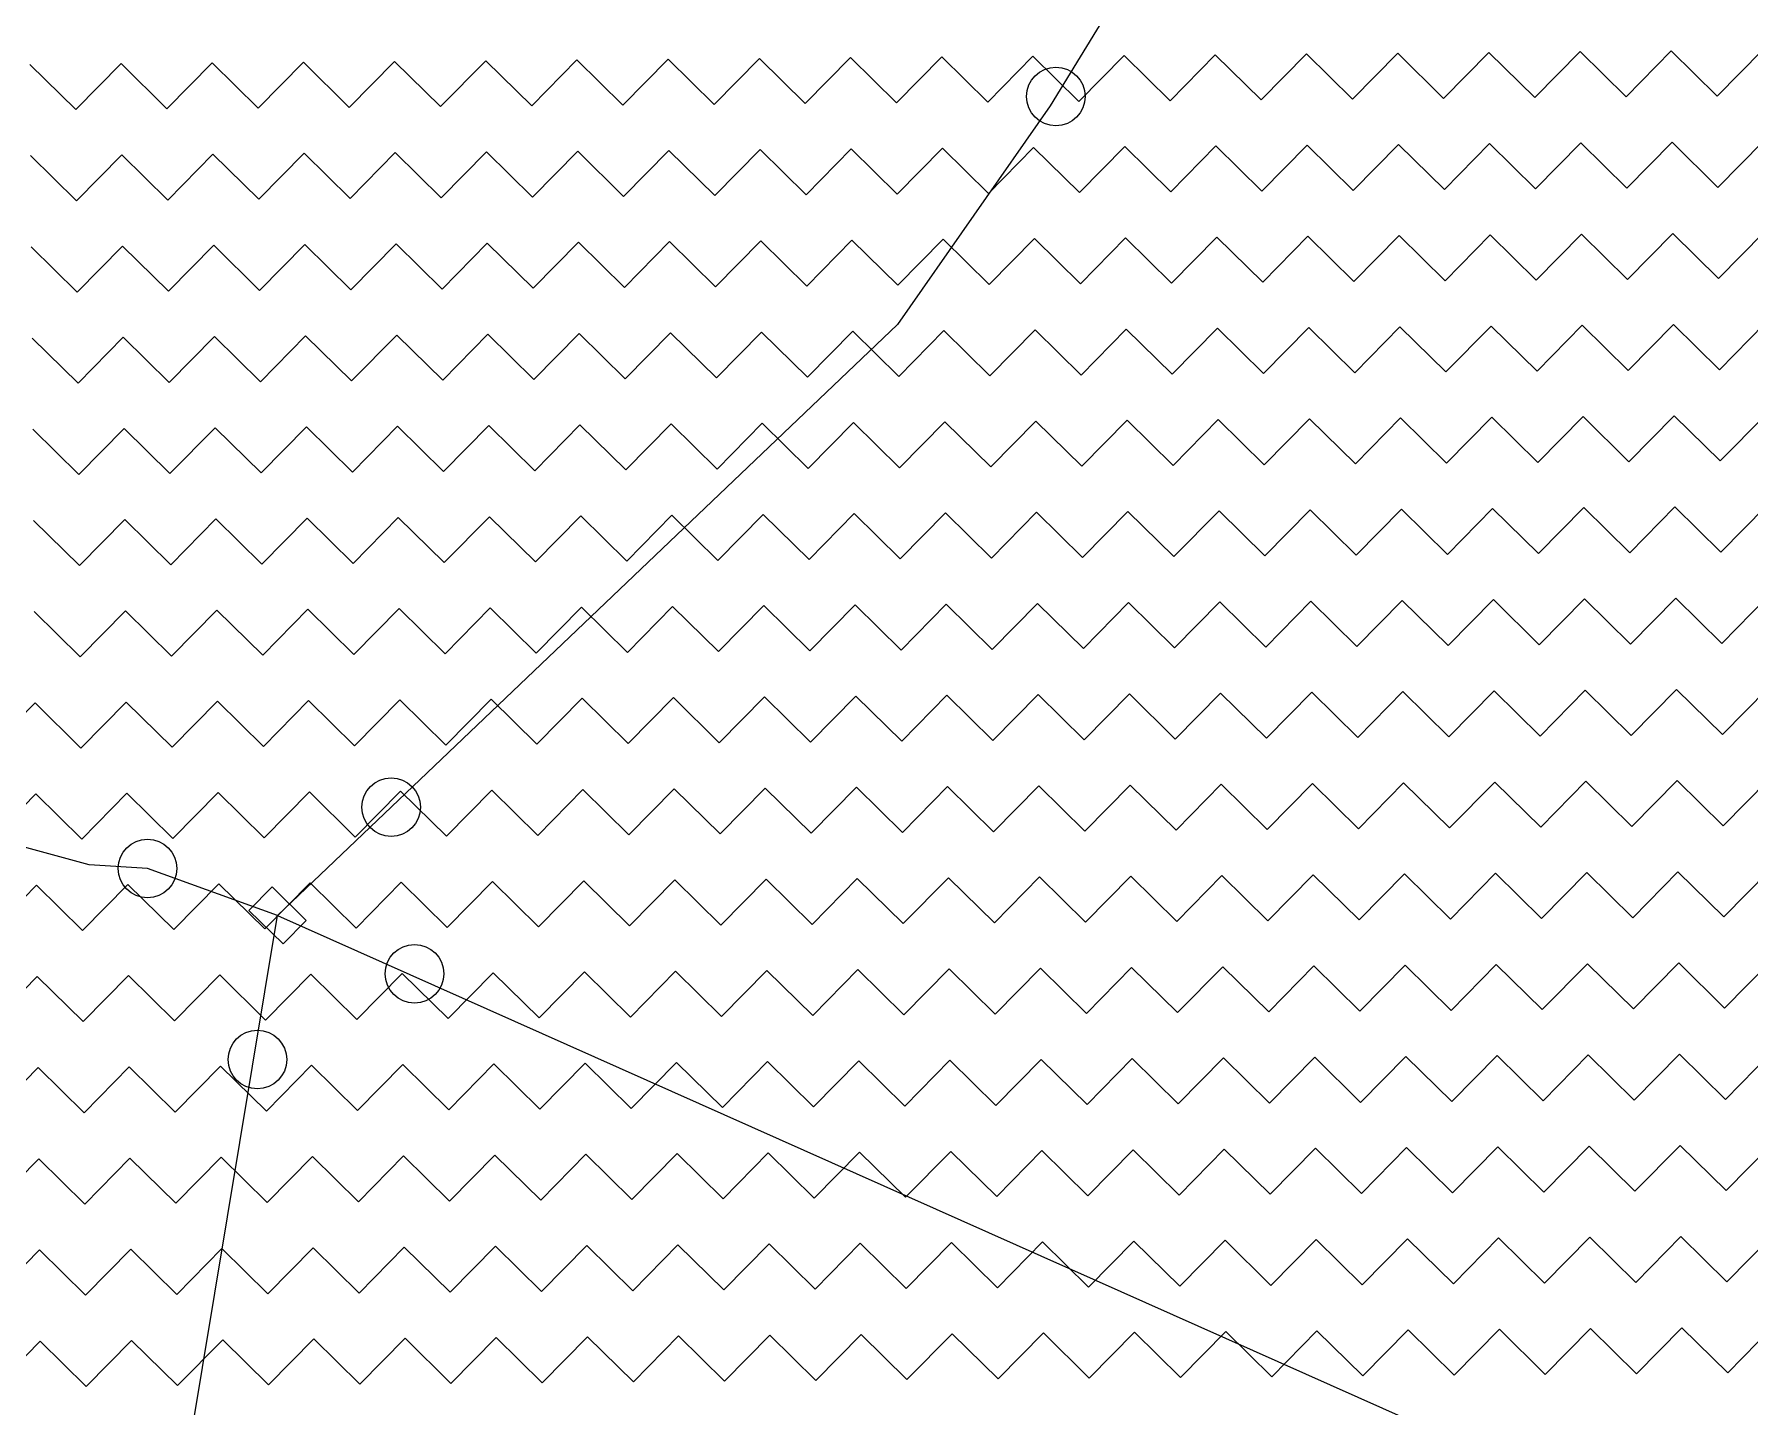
# Model space of a CAD drawing. Header units: metres. Extents: x 342804 to 346854, y 1762918 to 1765966.
# Drawn here: x 345562.5 to 345811.4, y 1764659.6 to 1764858.7 of the extents above; entities that cross this region are included whole.
import ezdxf

# ---------------------------------------------------------------- set-up
doc = ezdxf.new("R2010")
doc.units = ezdxf.units.M
doc.header["$MEASUREMENT"] = 0
doc.layers.add('POLY_HATCH', color=12, linetype='Continuous')
doc.layers.add('POLY_PARCEL', color=6, linetype='Continuous')

msp = doc.modelspace()

# ---------------------------------------------------------------- linework, layer by layer
msp.add_lwpolyline([(345597.04, 1764735.01), (345601.99, 1764730.14), (345598.62, 1764726.72), (345593.67, 1764731.59)], close=True)
for centre in [(345710.75, 1764849.68), (345614.31, 1764746.58), (345578.95, 1764737.68), (345617.68, 1764722.41), (345594.89, 1764709.95)]:
    msp.add_circle(centre, 4.25)
at = {"layer": 'POLY_HATCH', "linetype": 'Continuous'}
for p, q in [((345634.7, 1764848.3), (345641.26, 1764854.97)), ((345641.26, 1764854.97), (345647.93, 1764848.41)), ((345647.93, 1764848.41), (345654.49, 1764855.08)), ((345654.49, 1764855.08), (345661.16, 1764848.52)), ((345661.16, 1764848.52), (345667.72, 1764855.19)), ((345667.72, 1764855.19), (345674.39, 1764848.63)), ((345674.39, 1764848.63), (345680.95, 1764855.3)), ((345680.95, 1764855.3), (345687.62, 1764848.74)), ((345687.62, 1764848.74), (345694.18, 1764855.41)), ((345694.18, 1764855.41), (345700.85, 1764848.84)), ((345700.85, 1764848.84), (345707.41, 1764855.51)), ((345707.41, 1764855.51), (345714.08, 1764848.95)), ((345714.08, 1764848.95), (345720.64, 1764855.62)), ((345720.64, 1764855.62), (345727.31, 1764849.06)), ((345727.31, 1764849.06), (345733.87, 1764855.73)), ((345733.87, 1764855.73), (345740.54, 1764849.17)), ((345740.54, 1764849.17), (345747.1, 1764855.84)), ((345747.1, 1764855.84), (345753.77, 1764849.28)), ((345753.77, 1764849.28), (345760.33, 1764855.95)), ((345760.33, 1764855.95), (345767, 1764849.39)), ((345767, 1764849.39), (345773.56, 1764856.06)), ((345773.56, 1764856.06), (345780.23, 1764849.5)), ((345780.23, 1764849.5), (345786.79, 1764856.17)), ((345786.79, 1764856.17), (345793.46, 1764849.6)), ((345793.46, 1764849.6), (345800.02, 1764856.27)), ((345800.02, 1764856.27), (345806.69, 1764849.71)), ((345806.69, 1764849.71), (345813.25, 1764856.38)), ((345561.88, 1764854.32), (345568.54, 1764847.76)), ((345568.54, 1764847.76), (345575.11, 1764854.43)), ((345575.11, 1764854.43), (345581.77, 1764847.87)), ((345581.77, 1764847.87), (345588.34, 1764854.54)), ((345588.34, 1764854.54), (345595, 1764847.98)), ((345595, 1764847.98), (345601.57, 1764854.65)), ((345601.57, 1764854.65), (345608.23, 1764848.09)), ((345608.23, 1764848.09), (345614.8, 1764854.75)), ((345614.8, 1764854.75), (345621.46, 1764848.19)), ((345621.46, 1764848.19), (345628.03, 1764854.86)), ((345628.03, 1764854.86), (345634.7, 1764848.3)), ((345740.64, 1764835.94), (345747.2, 1764842.61)), ((345747.2, 1764842.61), (345753.87, 1764836.05)), ((345753.87, 1764836.05), (345760.43, 1764842.72)), ((345760.43, 1764842.72), (345767.1, 1764836.16)), ((345767.1, 1764836.16), (345773.67, 1764842.83)), ((345773.67, 1764842.83), (345780.33, 1764836.27)), ((345780.33, 1764836.27), (345786.9, 1764842.94)), ((345786.9, 1764842.94), (345793.56, 1764836.37)), ((345793.56, 1764836.37), (345800.13, 1764843.04)), ((345800.13, 1764843.04), (345806.79, 1764836.48)), ((345806.79, 1764836.48), (345813.36, 1764843.15)), ((345561.98, 1764841.09), (345568.65, 1764834.53)), ((345568.65, 1764834.53), (345575.21, 1764841.2)), ((345575.21, 1764841.2), (345581.88, 1764834.64)), ((345581.88, 1764834.64), (345588.44, 1764841.31)), ((345588.44, 1764841.31), (345595.11, 1764834.75)), ((345595.11, 1764834.75), (345601.67, 1764841.42)), ((345601.67, 1764841.42), (345608.34, 1764834.86)), ((345608.34, 1764834.86), (345614.9, 1764841.52)), ((345614.9, 1764841.52), (345621.57, 1764834.96)), ((345621.57, 1764834.96), (345628.13, 1764841.63)), ((345628.13, 1764841.63), (345634.8, 1764835.07)), ((345634.8, 1764835.07), (345641.36, 1764841.74)), ((345641.36, 1764841.74), (345648.03, 1764835.18)), ((345648.03, 1764835.18), (345654.59, 1764841.85)), ((345654.59, 1764841.85), (345661.26, 1764835.29)), ((345661.26, 1764835.29), (345667.82, 1764841.96)), ((345667.82, 1764841.96), (345674.49, 1764835.4)), ((345674.49, 1764835.4), (345681.05, 1764842.07)), ((345681.05, 1764842.07), (345687.72, 1764835.51)), ((345687.72, 1764835.51), (345694.28, 1764842.18)), ((345694.28, 1764842.18), (345700.95, 1764835.61)), ((345700.95, 1764835.61), (345707.51, 1764842.28)), ((345707.51, 1764842.28), (345714.18, 1764835.72)), ((345714.18, 1764835.72), (345720.74, 1764842.39)), ((345720.74, 1764842.39), (345727.41, 1764835.83)), ((345727.41, 1764835.83), (345733.97, 1764842.5)), ((345733.97, 1764842.5), (345740.64, 1764835.94)), ((345562.09, 1764827.86), (345568.76, 1764821.3)), ((345568.76, 1764821.3), (345575.32, 1764827.97)), ((345575.32, 1764827.97), (345581.99, 1764821.41)), ((345581.99, 1764821.41), (345588.55, 1764828.08)), ((345588.55, 1764828.08), (345595.22, 1764821.52)), ((345595.22, 1764821.52), (345601.78, 1764828.19)), ((345601.78, 1764828.19), (345608.45, 1764821.63)), ((345608.45, 1764821.63), (345615.01, 1764828.29)), ((345615.01, 1764828.29), (345621.68, 1764821.73)), ((345621.68, 1764821.73), (345628.24, 1764828.4)), ((345628.24, 1764828.4), (345634.91, 1764821.84)), ((345634.91, 1764821.84), (345641.47, 1764828.51)), ((345641.47, 1764828.51), (345648.14, 1764821.95)), ((345648.14, 1764821.95), (345654.7, 1764828.62)), ((345654.7, 1764828.62), (345661.37, 1764822.06)), ((345661.37, 1764822.06), (345667.93, 1764828.73)), ((345667.93, 1764828.73), (345674.6, 1764822.17)), ((345674.6, 1764822.17), (345681.16, 1764828.84)), ((345681.16, 1764828.84), (345687.83, 1764822.28)), ((345687.83, 1764822.28), (345694.39, 1764828.95)), ((345694.39, 1764828.95), (345701.06, 1764822.38)), ((345701.06, 1764822.38), (345707.62, 1764829.05)), ((345707.62, 1764829.05), (345714.29, 1764822.49)), ((345714.29, 1764822.49), (345720.85, 1764829.16)), ((345720.85, 1764829.16), (345727.52, 1764822.6)), ((345727.52, 1764822.6), (345734.08, 1764829.27)), ((345734.08, 1764829.27), (345740.75, 1764822.71)), ((345740.75, 1764822.71), (345747.31, 1764829.38)), ((345747.31, 1764829.38), (345753.98, 1764822.82)), ((345753.98, 1764822.82), (345760.54, 1764829.49)), ((345760.54, 1764829.49), (345767.21, 1764822.93)), ((345767.21, 1764822.93), (345773.77, 1764829.6)), ((345773.77, 1764829.6), (345780.44, 1764823.04)), ((345780.44, 1764823.04), (345787, 1764829.71)), ((345787, 1764829.71), (345793.67, 1764823.14)), ((345793.67, 1764823.14), (345800.23, 1764829.81)), ((345800.23, 1764829.81), (345806.9, 1764823.25)), ((345806.9, 1764823.25), (345813.46, 1764829.92)), ((345621.79, 1764808.5), (345628.35, 1764815.17)), ((345628.35, 1764815.17), (345635.02, 1764808.61)), ((345635.02, 1764808.61), (345641.58, 1764815.28)), ((345641.58, 1764815.28), (345648.25, 1764808.72)), ((345648.25, 1764808.72), (345654.81, 1764815.39)), ((345654.81, 1764815.39), (345661.48, 1764808.83)), ((345661.48, 1764808.83), (345668.04, 1764815.5)), ((345668.04, 1764815.5), (345674.71, 1764808.94)), ((345674.71, 1764808.94), (345681.27, 1764815.61)), ((345681.27, 1764815.61), (345687.94, 1764809.05)), ((345687.94, 1764809.05), (345694.5, 1764815.72)), ((345694.5, 1764815.72), (345701.17, 1764809.15)), ((345701.17, 1764809.15), (345707.73, 1764815.82)), ((345707.73, 1764815.82), (345714.4, 1764809.26)), ((345714.4, 1764809.26), (345720.96, 1764815.93)), ((345720.96, 1764815.93), (345727.63, 1764809.37)), ((345727.63, 1764809.37), (345734.19, 1764816.04)), ((345734.19, 1764816.04), (345740.86, 1764809.48)), ((345740.86, 1764809.48), (345747.42, 1764816.15)), ((345747.42, 1764816.15), (345754.09, 1764809.59)), ((345754.09, 1764809.59), (345760.65, 1764816.26)), ((345760.65, 1764816.26), (345767.32, 1764809.7)), ((345767.32, 1764809.7), (345773.88, 1764816.37)), ((345773.88, 1764816.37), (345780.55, 1764809.81)), ((345780.55, 1764809.81), (345787.11, 1764816.48)), ((345787.11, 1764816.48), (345793.78, 1764809.91)), ((345793.78, 1764809.91), (345800.34, 1764816.58)), ((345800.34, 1764816.58), (345807.01, 1764810.02)), ((345807.01, 1764810.02), (345813.57, 1764816.69)), ((345562.2, 1764814.63), (345568.87, 1764808.07)), ((345568.87, 1764808.07), (345575.43, 1764814.74)), ((345575.43, 1764814.74), (345582.1, 1764808.18)), ((345582.1, 1764808.18), (345588.66, 1764814.85)), ((345588.66, 1764814.85), (345595.33, 1764808.29)), ((345595.33, 1764808.29), (345601.89, 1764814.96)), ((345601.89, 1764814.96), (345608.56, 1764808.4)), ((345608.56, 1764808.4), (345615.12, 1764815.06)), ((345615.12, 1764815.06), (345621.79, 1764808.5)), ((345727.74, 1764796.14), (345734.3, 1764802.81)), ((345734.3, 1764802.81), (345740.97, 1764796.25)), ((345740.97, 1764796.25), (345747.53, 1764802.92)), ((345747.53, 1764802.92), (345754.2, 1764796.36)), ((345754.2, 1764796.36), (345760.76, 1764803.03)), ((345760.76, 1764803.03), (345767.43, 1764796.47)), ((345767.43, 1764796.47), (345773.99, 1764803.14)), ((345773.99, 1764803.14), (345780.66, 1764796.58)), ((345780.66, 1764796.58), (345787.22, 1764803.25)), ((345787.22, 1764803.25), (345793.89, 1764796.68)), ((345793.89, 1764796.68), (345800.45, 1764803.35)), ((345800.45, 1764803.35), (345807.12, 1764796.79)), ((345807.12, 1764796.79), (345813.68, 1764803.46)), ((345562.31, 1764801.4), (345568.98, 1764794.84)), ((345568.98, 1764794.84), (345575.54, 1764801.51)), ((345575.54, 1764801.51), (345582.21, 1764794.95)), ((345582.21, 1764794.95), (345588.77, 1764801.62)), ((345588.77, 1764801.62), (345595.44, 1764795.06)), ((345595.44, 1764795.06), (345602, 1764801.73)), ((345602, 1764801.73), (345608.67, 1764795.16)), ((345608.67, 1764795.16), (345615.23, 1764801.83)), ((345615.23, 1764801.83), (345621.9, 1764795.27)), ((345621.9, 1764795.27), (345628.46, 1764801.94)), ((345628.46, 1764801.94), (345635.13, 1764795.38)), ((345635.13, 1764795.38), (345641.69, 1764802.05)), ((345641.69, 1764802.05), (345648.36, 1764795.49)), ((345648.36, 1764795.49), (345654.92, 1764802.16)), ((345654.92, 1764802.16), (345661.59, 1764795.6)), ((345661.59, 1764795.6), (345668.15, 1764802.27)), ((345668.15, 1764802.27), (345674.82, 1764795.71)), ((345674.82, 1764795.71), (345681.38, 1764802.38)), ((345681.38, 1764802.38), (345688.05, 1764795.82)), ((345688.05, 1764795.82), (345694.61, 1764802.49)), ((345694.61, 1764802.49), (345701.28, 1764795.92)), ((345701.28, 1764795.92), (345707.84, 1764802.59)), ((345707.84, 1764802.59), (345714.51, 1764796.03)), ((345714.51, 1764796.03), (345721.07, 1764802.7)), ((345721.07, 1764802.7), (345727.74, 1764796.14)), ((345562.42, 1764788.17), (345569.09, 1764781.61)), ((345569.09, 1764781.61), (345575.65, 1764788.28)), ((345575.65, 1764788.28), (345582.32, 1764781.72)), ((345582.32, 1764781.72), (345588.88, 1764788.39)), ((345588.88, 1764788.39), (345595.55, 1764781.83)), ((345595.55, 1764781.83), (345602.11, 1764788.5)), ((345602.11, 1764788.5), (345608.78, 1764781.93)), ((345608.78, 1764781.93), (345615.34, 1764788.6)), ((345615.34, 1764788.6), (345622.01, 1764782.04)), ((345622.01, 1764782.04), (345628.57, 1764788.71)), ((345628.57, 1764788.71), (345635.24, 1764782.15)), ((345635.24, 1764782.15), (345641.8, 1764788.82)), ((345641.8, 1764788.82), (345648.47, 1764782.26)), ((345648.47, 1764782.26), (345655.03, 1764788.93)), ((345655.03, 1764788.93), (345661.7, 1764782.37)), ((345661.7, 1764782.37), (345668.26, 1764789.04)), ((345668.26, 1764789.04), (345674.93, 1764782.48)), ((345674.93, 1764782.48), (345681.49, 1764789.15)), ((345681.49, 1764789.15), (345688.16, 1764782.59)), ((345688.16, 1764782.59), (345694.72, 1764789.26)), ((345694.72, 1764789.26), (345701.39, 1764782.69)), ((345701.39, 1764782.69), (345707.95, 1764789.36)), ((345707.95, 1764789.36), (345714.62, 1764782.8)), ((345714.62, 1764782.8), (345721.18, 1764789.47)), ((345721.18, 1764789.47), (345727.85, 1764782.91)), ((345727.85, 1764782.91), (345734.41, 1764789.58)), ((345734.41, 1764789.58), (345741.08, 1764783.02)), ((345741.08, 1764783.02), (345747.64, 1764789.69)), ((345747.64, 1764789.69), (345754.31, 1764783.13)), ((345754.31, 1764783.13), (345760.87, 1764789.8)), ((345760.87, 1764789.8), (345767.54, 1764783.24)), ((345767.54, 1764783.24), (345774.1, 1764789.91)), ((345774.1, 1764789.91), (345780.77, 1764783.35)), ((345780.77, 1764783.35), (345787.33, 1764790.02)), ((345787.33, 1764790.02), (345794, 1764783.45)), ((345794, 1764783.45), (345800.56, 1764790.12)), ((345800.56, 1764790.12), (345807.23, 1764783.56)), ((345807.23, 1764783.56), (345813.79, 1764790.23)), ((345608.89, 1764768.7), (345615.45, 1764775.37)), ((345615.45, 1764775.37), (345622.12, 1764768.81)), ((345622.12, 1764768.81), (345628.68, 1764775.48)), ((345628.68, 1764775.48), (345635.35, 1764768.92)), ((345635.35, 1764768.92), (345641.91, 1764775.59)), ((345641.91, 1764775.59), (345648.58, 1764769.03)), ((345648.58, 1764769.03), (345655.14, 1764775.7)), ((345655.14, 1764775.7), (345661.81, 1764769.14)), ((345661.81, 1764769.14), (345668.37, 1764775.81)), ((345668.37, 1764775.81), (345675.04, 1764769.25)), ((345675.04, 1764769.25), (345681.6, 1764775.92)), ((345681.6, 1764775.92), (345688.27, 1764769.36)), ((345688.27, 1764769.36), (345694.83, 1764776.03)), ((345694.83, 1764776.03), (345701.5, 1764769.46)), ((345701.5, 1764769.46), (345708.06, 1764776.13)), ((345708.06, 1764776.13), (345714.73, 1764769.57)), ((345714.73, 1764769.57), (345721.29, 1764776.24)), ((345721.29, 1764776.24), (345727.96, 1764769.68)), ((345727.96, 1764769.68), (345734.52, 1764776.35)), ((345734.52, 1764776.35), (345741.19, 1764769.79)), ((345741.19, 1764769.79), (345747.75, 1764776.46)), ((345747.75, 1764776.46), (345754.42, 1764769.9)), ((345754.42, 1764769.9), (345760.98, 1764776.57)), ((345760.98, 1764776.57), (345767.65, 1764770.01)), ((345767.65, 1764770.01), (345774.21, 1764776.68)), ((345774.21, 1764776.68), (345780.88, 1764770.12)), ((345780.88, 1764770.12), (345787.44, 1764776.79)), ((345787.44, 1764776.79), (345794.11, 1764770.22)), ((345794.11, 1764770.22), (345800.67, 1764776.89)), ((345800.67, 1764776.89), (345807.34, 1764770.33)), ((345807.34, 1764770.33), (345813.9, 1764777)), ((345562.53, 1764774.94), (345569.2, 1764768.38)), ((345569.2, 1764768.38), (345575.76, 1764775.05)), ((345575.76, 1764775.05), (345582.43, 1764768.49)), ((345582.43, 1764768.49), (345588.99, 1764775.16)), ((345588.99, 1764775.16), (345595.66, 1764768.6)), ((345595.66, 1764768.6), (345602.22, 1764775.27)), ((345602.22, 1764775.27), (345608.89, 1764768.7)), ((345701.61, 1764756.23), (345708.17, 1764762.9)), ((345708.17, 1764762.9), (345714.84, 1764756.34)), ((345714.84, 1764756.34), (345721.4, 1764763.01)), ((345721.4, 1764763.01), (345728.07, 1764756.45)), ((345728.07, 1764756.45), (345734.63, 1764763.12)), ((345734.63, 1764763.12), (345741.3, 1764756.56)), ((345741.3, 1764756.56), (345747.86, 1764763.23)), ((345747.86, 1764763.23), (345754.53, 1764756.67)), ((345754.53, 1764756.67), (345761.09, 1764763.34)), ((345761.09, 1764763.34), (345767.76, 1764756.78)), ((345767.76, 1764756.78), (345774.32, 1764763.45)), ((345774.32, 1764763.45), (345780.99, 1764756.89)), ((345780.99, 1764756.89), (345787.55, 1764763.55)), ((345787.55, 1764763.55), (345794.22, 1764756.99)), ((345794.22, 1764756.99), (345800.78, 1764763.66)), ((345800.78, 1764763.66), (345807.45, 1764757.1)), ((345807.45, 1764757.1), (345814.01, 1764763.77)), ((345556.07, 1764755.04), (345562.64, 1764761.71)), ((345562.64, 1764761.71), (345569.3, 1764755.15)), ((345569.3, 1764755.15), (345575.87, 1764761.82)), ((345575.87, 1764761.82), (345582.53, 1764755.26)), ((345582.53, 1764755.26), (345589.1, 1764761.93)), ((345589.1, 1764761.93), (345595.76, 1764755.37)), ((345595.76, 1764755.37), (345602.33, 1764762.04)), ((345602.33, 1764762.04), (345608.99, 1764755.47)), ((345608.99, 1764755.47), (345615.56, 1764762.14)), ((345615.56, 1764762.14), (345622.22, 1764755.58)), ((345622.22, 1764755.58), (345628.79, 1764762.25)), ((345628.79, 1764762.25), (345635.45, 1764755.69)), ((345635.45, 1764755.69), (345642.02, 1764762.36)), ((345642.02, 1764762.36), (345648.68, 1764755.8)), ((345648.68, 1764755.8), (345655.25, 1764762.47)), ((345655.25, 1764762.47), (345661.91, 1764755.91)), ((345661.91, 1764755.91), (345668.48, 1764762.58)), ((345668.48, 1764762.58), (345675.14, 1764756.02)), ((345675.14, 1764756.02), (345681.71, 1764762.69)), ((345681.71, 1764762.69), (345688.38, 1764756.13)), ((345688.38, 1764756.13), (345694.94, 1764762.8)), ((345694.94, 1764762.8), (345701.61, 1764756.23)), ((345807.55, 1764743.87), (345814.11, 1764750.54)), ((345556.18, 1764741.81), (345562.74, 1764748.48)), ((345562.74, 1764748.48), (345569.41, 1764741.92)), ((345569.41, 1764741.92), (345575.97, 1764748.59)), ((345575.97, 1764748.59), (345582.64, 1764742.03)), ((345582.64, 1764742.03), (345589.2, 1764748.7)), ((345589.2, 1764748.7), (345595.87, 1764742.14)), ((345595.87, 1764742.14), (345602.43, 1764748.81)), ((345602.43, 1764748.81), (345609.1, 1764742.24)), ((345609.1, 1764742.24), (345615.66, 1764748.91)), ((345615.66, 1764748.91), (345622.33, 1764742.35)), ((345622.33, 1764742.35), (345628.89, 1764749.02)), ((345628.89, 1764749.02), (345635.56, 1764742.46)), ((345635.56, 1764742.46), (345642.12, 1764749.13)), ((345642.12, 1764749.13), (345648.79, 1764742.57)), ((345648.79, 1764742.57), (345655.35, 1764749.24)), ((345655.35, 1764749.24), (345662.02, 1764742.68)), ((345662.02, 1764742.68), (345668.58, 1764749.35)), ((345668.58, 1764749.35), (345675.25, 1764742.79)), ((345675.25, 1764742.79), (345681.81, 1764749.46)), ((345681.81, 1764749.46), (345688.48, 1764742.9)), ((345688.48, 1764742.9), (345695.04, 1764749.57)), ((345695.04, 1764749.57), (345701.71, 1764743)), ((345701.71, 1764743), (345708.27, 1764749.67)), ((345708.27, 1764749.67), (345714.94, 1764743.11)), ((345714.94, 1764743.11), (345721.5, 1764749.78)), ((345721.5, 1764749.78), (345728.17, 1764743.22)), ((345728.17, 1764743.22), (345734.73, 1764749.89)), ((345734.73, 1764749.89), (345741.4, 1764743.33)), ((345741.4, 1764743.33), (345747.96, 1764750)), ((345747.96, 1764750), (345754.63, 1764743.44)), ((345754.63, 1764743.44), (345761.19, 1764750.11)), ((345761.19, 1764750.11), (345767.86, 1764743.55)), ((345767.86, 1764743.55), (345774.42, 1764750.22)), ((345774.42, 1764750.22), (345781.09, 1764743.66)), ((345781.09, 1764743.66), (345787.65, 1764750.32)), ((345787.65, 1764750.32), (345794.32, 1764743.76)), ((345794.32, 1764743.76), (345800.88, 1764750.43)), ((345800.88, 1764750.43), (345807.55, 1764743.87)), ((345595.98, 1764728.91), (345602.54, 1764735.58)), ((345602.54, 1764735.58), (345609.21, 1764729.01)), ((345609.21, 1764729.01), (345615.77, 1764735.68)), ((345615.77, 1764735.68), (345622.44, 1764729.12)), ((345622.44, 1764729.12), (345629, 1764735.79)), ((345629, 1764735.79), (345635.67, 1764729.23)), ((345635.67, 1764729.23), (345642.23, 1764735.9)), ((345642.23, 1764735.9), (345648.9, 1764729.34)), ((345648.9, 1764729.34), (345655.46, 1764736.01)), ((345655.46, 1764736.01), (345662.13, 1764729.45)), ((345662.13, 1764729.45), (345668.69, 1764736.12)), ((345668.69, 1764736.12), (345675.36, 1764729.56)), ((345675.36, 1764729.56), (345681.92, 1764736.23)), ((345681.92, 1764736.23), (345688.59, 1764729.67)), ((345688.59, 1764729.67), (345695.15, 1764736.34)), ((345695.15, 1764736.34), (345701.82, 1764729.77)), ((345701.82, 1764729.77), (345708.38, 1764736.44)), ((345708.38, 1764736.44), (345715.05, 1764729.88)), ((345715.05, 1764729.88), (345721.61, 1764736.55)), ((345721.61, 1764736.55), (345728.28, 1764729.99)), ((345728.28, 1764729.99), (345734.84, 1764736.66)), ((345734.84, 1764736.66), (345741.51, 1764730.1)), ((345741.51, 1764730.1), (345748.07, 1764736.77)), ((345748.07, 1764736.77), (345754.74, 1764730.21)), ((345754.74, 1764730.21), (345761.3, 1764736.88)), ((345761.3, 1764736.88), (345767.97, 1764730.32)), ((345767.97, 1764730.32), (345774.53, 1764736.99)), ((345774.53, 1764736.99), (345781.2, 1764730.43)), ((345781.2, 1764730.43), (345787.76, 1764737.09)), ((345787.76, 1764737.09), (345794.43, 1764730.53)), ((345794.43, 1764730.53), (345800.99, 1764737.2)), ((345800.99, 1764737.2), (345807.66, 1764730.64)), ((345807.66, 1764730.64), (345814.22, 1764737.31)), ((345556.29, 1764728.58), (345562.85, 1764735.25)), ((345562.85, 1764735.25), (345569.52, 1764728.69)), ((345569.52, 1764728.69), (345576.08, 1764735.36)), ((345576.08, 1764735.36), (345582.75, 1764728.8)), ((345582.75, 1764728.8), (345589.31, 1764735.47)), ((345589.31, 1764735.47), (345595.98, 1764728.91)), ((345688.7, 1764716.44), (345695.26, 1764723.11)), ((345695.26, 1764723.11), (345701.93, 1764716.54)), ((345701.93, 1764716.54), (345708.49, 1764723.21)), ((345708.49, 1764723.21), (345715.16, 1764716.65)), ((345715.16, 1764716.65), (345721.72, 1764723.32)), ((345721.72, 1764723.32), (345728.39, 1764716.76)), ((345728.39, 1764716.76), (345734.95, 1764723.43)), ((345734.95, 1764723.43), (345741.62, 1764716.87)), ((345741.62, 1764716.87), (345748.18, 1764723.54)), ((345748.18, 1764723.54), (345754.85, 1764716.98)), ((345754.85, 1764716.98), (345761.41, 1764723.65)), ((345761.41, 1764723.65), (345768.08, 1764717.09)), ((345768.08, 1764717.09), (345774.64, 1764723.76)), ((345774.64, 1764723.76), (345781.31, 1764717.2)), ((345781.31, 1764717.2), (345787.87, 1764723.86)), ((345787.87, 1764723.86), (345794.54, 1764717.3)), ((345794.54, 1764717.3), (345801.1, 1764723.97)), ((345801.1, 1764723.97), (345807.77, 1764717.41)), ((345807.77, 1764717.41), (345814.33, 1764724.08)), ((345556.4, 1764715.35), (345562.96, 1764722.02)), ((345562.96, 1764722.02), (345569.63, 1764715.46)), ((345569.63, 1764715.46), (345576.19, 1764722.13)), ((345576.19, 1764722.13), (345582.86, 1764715.57)), ((345582.86, 1764715.57), (345589.42, 1764722.24)), ((345589.42, 1764722.24), (345596.09, 1764715.68)), ((345596.09, 1764715.68), (345602.65, 1764722.35)), ((345602.65, 1764722.35), (345609.32, 1764715.78)), ((345609.32, 1764715.78), (345615.88, 1764722.45)), ((345615.88, 1764722.45), (345622.55, 1764715.89)), ((345622.55, 1764715.89), (345629.11, 1764722.56)), ((345629.11, 1764722.56), (345635.78, 1764716)), ((345635.78, 1764716), (345642.34, 1764722.67)), ((345642.34, 1764722.67), (345649.01, 1764716.11)), ((345649.01, 1764716.11), (345655.57, 1764722.78)), ((345655.57, 1764722.78), (345662.24, 1764716.22)), ((345662.24, 1764716.22), (345668.8, 1764722.89)), ((345668.8, 1764722.89), (345675.47, 1764716.33)), ((345675.47, 1764716.33), (345682.03, 1764723)), ((345682.03, 1764723), (345688.7, 1764716.44)), ((345781.42, 1764703.97), (345787.98, 1764710.63)), ((345787.98, 1764710.63), (345794.65, 1764704.07)), ((345794.65, 1764704.07), (345801.21, 1764710.74)), ((345801.21, 1764710.74), (345807.88, 1764704.18)), ((345807.88, 1764704.18), (345814.44, 1764710.85)), ((345556.51, 1764702.12), (345563.07, 1764708.79)), ((345563.07, 1764708.79), (345569.74, 1764702.23)), ((345569.74, 1764702.23), (345576.3, 1764708.9)), ((345576.3, 1764708.9), (345582.97, 1764702.34)), ((345582.97, 1764702.34), (345589.53, 1764709.01)), ((345589.53, 1764709.01), (345596.2, 1764702.45)), ((345596.2, 1764702.45), (345602.76, 1764709.12)), ((345602.76, 1764709.12), (345609.43, 1764702.55)), ((345609.43, 1764702.55), (345615.99, 1764709.22)), ((345615.99, 1764709.22), (345622.66, 1764702.66)), ((345622.66, 1764702.66), (345629.22, 1764709.33)), ((345629.22, 1764709.33), (345635.89, 1764702.77)), ((345635.89, 1764702.77), (345642.45, 1764709.44)), ((345642.45, 1764709.44), (345649.12, 1764702.88)), ((345649.12, 1764702.88), (345655.68, 1764709.55)), ((345655.68, 1764709.55), (345662.35, 1764702.99)), ((345662.35, 1764702.99), (345668.91, 1764709.66)), ((345668.91, 1764709.66), (345675.58, 1764703.1)), ((345675.58, 1764703.1), (345682.14, 1764709.77)), ((345682.14, 1764709.77), (345688.81, 1764703.21)), ((345688.81, 1764703.21), (345695.37, 1764709.87)), ((345695.37, 1764709.87), (345702.04, 1764703.31)), ((345702.04, 1764703.31), (345708.6, 1764709.98)), ((345708.6, 1764709.98), (345715.27, 1764703.42)), ((345715.27, 1764703.42), (345721.83, 1764710.09)), ((345721.83, 1764710.09), (345728.5, 1764703.53)), ((345728.5, 1764703.53), (345735.06, 1764710.2)), ((345735.06, 1764710.2), (345741.73, 1764703.64)), ((345741.73, 1764703.64), (345748.29, 1764710.31)), ((345748.29, 1764710.31), (345754.96, 1764703.75)), ((345754.96, 1764703.75), (345761.52, 1764710.42)), ((345761.52, 1764710.42), (345768.19, 1764703.86)), ((345768.19, 1764703.86), (345774.75, 1764710.53)), ((345774.75, 1764710.53), (345781.42, 1764703.97)), ((345583.08, 1764689.11), (345589.64, 1764695.78)), ((345589.64, 1764695.78), (345596.31, 1764689.22)), ((345596.31, 1764689.22), (345602.87, 1764695.89)), ((345602.87, 1764695.89), (345609.54, 1764689.32)), ((345609.54, 1764689.32), (345616.1, 1764695.99)), ((345616.1, 1764695.99), (345622.77, 1764689.43)), ((345622.77, 1764689.43), (345629.33, 1764696.1)), ((345629.33, 1764696.1), (345636, 1764689.54)), ((345636, 1764689.54), (345642.56, 1764696.21)), ((345642.56, 1764696.21), (345649.23, 1764689.65)), ((345649.23, 1764689.65), (345655.79, 1764696.32)), ((345655.79, 1764696.32), (345662.46, 1764689.76)), ((345662.46, 1764689.76), (345669.02, 1764696.43)), ((345669.02, 1764696.43), (345675.69, 1764689.87)), ((345675.69, 1764689.87), (345682.25, 1764696.54)), ((345682.25, 1764696.54), (345688.92, 1764689.98)), ((345688.92, 1764689.98), (345695.48, 1764696.64)), ((345695.48, 1764696.64), (345702.15, 1764690.08)), ((345702.15, 1764690.08), (345708.71, 1764696.75)), ((345708.71, 1764696.75), (345715.38, 1764690.19)), ((345715.38, 1764690.19), (345721.94, 1764696.86)), ((345721.94, 1764696.86), (345728.61, 1764690.3)), ((345728.61, 1764690.3), (345735.17, 1764696.97)), ((345735.17, 1764696.97), (345741.84, 1764690.41)), ((345741.84, 1764690.41), (345748.4, 1764697.08)), ((345748.4, 1764697.08), (345755.07, 1764690.52)), ((345755.07, 1764690.52), (345761.63, 1764697.19)), ((345761.63, 1764697.19), (345768.3, 1764690.63)), ((345768.3, 1764690.63), (345774.86, 1764697.3)), ((345774.86, 1764697.3), (345781.53, 1764690.74)), ((345781.53, 1764690.74), (345788.09, 1764697.4)), ((345788.09, 1764697.4), (345794.76, 1764690.84)), ((345794.76, 1764690.84), (345801.32, 1764697.51)), ((345801.32, 1764697.51), (345807.99, 1764690.95)), ((345807.99, 1764690.95), (345814.55, 1764697.62)), ((345556.62, 1764688.89), (345563.18, 1764695.56)), ((345563.18, 1764695.56), (345569.85, 1764689)), ((345569.85, 1764689), (345576.41, 1764695.67)), ((345576.41, 1764695.67), (345583.08, 1764689.11)), ((345675.8, 1764676.64), (345682.36, 1764683.31)), ((345682.36, 1764683.31), (345689.03, 1764676.75)), ((345689.03, 1764676.75), (345695.59, 1764683.41)), ((345695.59, 1764683.41), (345702.26, 1764676.85)), ((345702.26, 1764676.85), (345708.82, 1764683.52)), ((345708.82, 1764683.52), (345715.49, 1764676.96)), ((345715.49, 1764676.96), (345722.05, 1764683.63)), ((345722.05, 1764683.63), (345728.72, 1764677.07)), ((345728.72, 1764677.07), (345735.28, 1764683.74)), ((345735.28, 1764683.74), (345741.95, 1764677.18)), ((345741.95, 1764677.18), (345748.51, 1764683.85)), ((345748.51, 1764683.85), (345755.18, 1764677.29)), ((345755.18, 1764677.29), (345761.74, 1764683.96)), ((345761.74, 1764683.96), (345768.41, 1764677.4)), ((345768.41, 1764677.4), (345774.97, 1764684.07)), ((345774.97, 1764684.07), (345781.64, 1764677.51)), ((345781.64, 1764677.51), (345788.2, 1764684.17)), ((345788.2, 1764684.17), (345794.87, 1764677.61)), ((345794.87, 1764677.61), (345801.43, 1764684.28)), ((345801.43, 1764684.28), (345808.1, 1764677.72)), ((345808.1, 1764677.72), (345814.66, 1764684.39)), ((345556.73, 1764675.66), (345563.29, 1764682.33)), ((345563.29, 1764682.33), (345569.96, 1764675.77)), ((345569.96, 1764675.77), (345576.52, 1764682.44)), ((345576.52, 1764682.44), (345583.19, 1764675.88)), ((345583.19, 1764675.88), (345589.75, 1764682.55)), ((345589.75, 1764682.55), (345596.42, 1764675.99)), ((345596.42, 1764675.99), (345602.98, 1764682.66)), ((345602.98, 1764682.66), (345609.65, 1764676.09)), ((345609.65, 1764676.09), (345616.21, 1764682.76)), ((345616.21, 1764682.76), (345622.88, 1764676.2)), ((345622.88, 1764676.2), (345629.44, 1764682.87)), ((345629.44, 1764682.87), (345636.11, 1764676.31)), ((345636.11, 1764676.31), (345642.67, 1764682.98)), ((345642.67, 1764682.98), (345649.34, 1764676.42)), ((345649.34, 1764676.42), (345655.9, 1764683.09)), ((345655.9, 1764683.09), (345662.57, 1764676.53)), ((345662.57, 1764676.53), (345669.13, 1764683.2)), ((345669.13, 1764683.2), (345675.8, 1764676.64)), ((345768.52, 1764664.17), (345775.08, 1764670.84)), ((345775.08, 1764670.84), (345781.75, 1764664.28)), ((345781.75, 1764664.28), (345788.31, 1764670.94)), ((345788.31, 1764670.94), (345794.98, 1764664.38)), ((345794.98, 1764664.38), (345801.54, 1764671.05)), ((345801.54, 1764671.05), (345808.21, 1764664.49)), ((345808.21, 1764664.49), (345814.77, 1764671.16)), ((345556.83, 1764662.43), (345563.39, 1764669.1)), ((345563.39, 1764669.1), (345570.06, 1764662.54)), ((345570.06, 1764662.54), (345576.62, 1764669.21)), ((345576.62, 1764669.21), (345583.29, 1764662.65)), ((345583.29, 1764662.65), (345589.86, 1764669.32)), ((345589.86, 1764669.32), (345596.52, 1764662.76)), ((345596.52, 1764662.76), (345603.09, 1764669.42)), ((345603.09, 1764669.42), (345609.75, 1764662.86)), ((345609.75, 1764662.86), (345616.32, 1764669.53)), ((345616.32, 1764669.53), (345622.98, 1764662.97)), ((345622.98, 1764662.97), (345629.55, 1764669.64)), ((345629.55, 1764669.64), (345636.21, 1764663.08)), ((345636.21, 1764663.08), (345642.78, 1764669.75)), ((345642.78, 1764669.75), (345649.44, 1764663.19)), ((345649.44, 1764663.19), (345656.01, 1764669.86)), ((345656.01, 1764669.86), (345662.67, 1764663.3)), ((345662.67, 1764663.3), (345669.24, 1764669.97)), ((345669.24, 1764669.97), (345675.9, 1764663.41)), ((345675.9, 1764663.41), (345682.47, 1764670.08)), ((345682.47, 1764670.08), (345689.13, 1764663.52)), ((345689.13, 1764663.52), (345695.7, 1764670.18)), ((345695.7, 1764670.18), (345702.36, 1764663.62)), ((345702.36, 1764663.62), (345708.93, 1764670.29)), ((345708.93, 1764670.29), (345715.59, 1764663.73)), ((345715.59, 1764663.73), (345722.16, 1764670.4)), ((345722.16, 1764670.4), (345728.83, 1764663.84)), ((345728.83, 1764663.84), (345735.39, 1764670.51)), ((345735.39, 1764670.51), (345742.06, 1764663.95)), ((345742.06, 1764663.95), (345748.62, 1764670.62)), ((345748.62, 1764670.62), (345755.29, 1764664.06)), ((345755.29, 1764664.06), (345761.85, 1764670.73)), ((345761.85, 1764670.73), (345768.52, 1764664.17))]:
    msp.add_line(p, q, dxfattribs=at)
at = {"layer": 'POLY_PARCEL'}
for p, q in [((345722.29, 1764868.56), (345709.9, 1764848.32)), ((345709.9, 1764848.32), (345687.75, 1764816.61)), ((345687.75, 1764816.61), (345597.83, 1764730.86)), ((345570.48, 1764738.2), (345522.7, 1764751.21)), ((345578.95, 1764737.68), (345570.48, 1764738.2)), ((345597.83, 1764730.86), (345578.95, 1764737.68)), ((345562.55, 1764518.8), (345597.83, 1764730.86)), ((345597.83, 1764730.86), (345597.83, 1764730.86)), ((345597.83, 1764730.86), (345597.83, 1764730.86)), ((345597.83, 1764730.86), (345597.83, 1764730.86)), ((345597.83, 1764730.86), (345597.83, 1764730.86)), ((345597.83, 1764730.86), (345889.29, 1764600.96))]:
    msp.add_line(p, q, dxfattribs=at)

doc.saveas('drawing.dxf')
